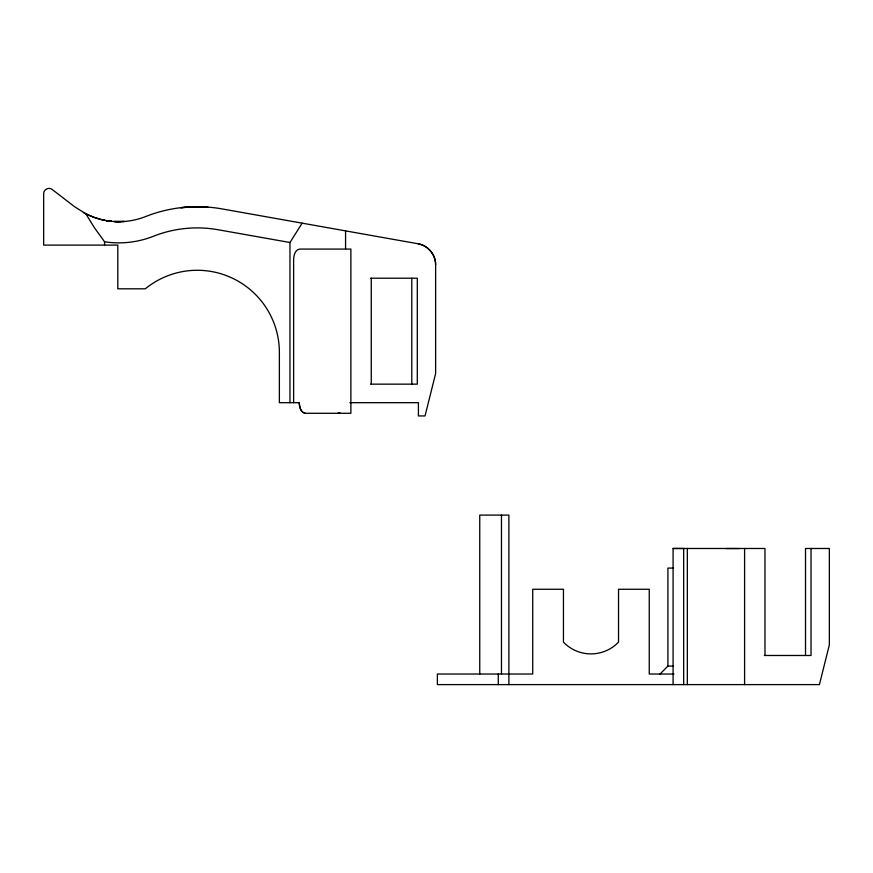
<?xml version="1.0" encoding="UTF-8"?>
<svg xmlns="http://www.w3.org/2000/svg" width="873" height="873" viewBox="0 0 873 873"><rect width="100%" height="100%" fill="white"/><g stroke="black" fill="none" stroke-linecap="round" stroke-linejoin="round"><path stroke-width="1.31" d="M683.679 684.607L683.679 548.484L673.083 548.462L673.083 684.607M687.335 684.607L687.335 548.484M289.956 402.693L289.956 242.508L302.156 223.161M660.043 674.021L667.921 666.077L667.921 568.083L673.05 568.083M339.903 412.754L337.993 413.289L339.335 413.027M124.413 221.447L114.199 221.513M123.988 221.491L114.887 221.578M120.452 221.666L113.763 221.491M726.063 548.55L739.3 548.55M370.621 278.214L417.305 278.214L417.305 384.153L370.621 384.153M293.623 402.693L293.623 259.674C293.699 255.658 294.965 249.743 299.712 249.078L350.881 249.078L350.881 413.289L305.332 413.289C300.607 412.613 299.374 406.698 299.286 402.693L279.371 402.693L279.371 352.376A82.106 82.106 0 0 0 145.3 288.81L117.811 288.81L117.811 245.106L43.65 245.106L43.65 193.653C43.475 189.452 48.932 186.735 52.184 189.463L74.26 206.497L85.827 213.809A72.83 72.83 0 0 0 145.584 216.569A140.367 140.367 0 0 1 221.84 208.876L418.145 243.785C427.966 245.455 435.725 254.676 435.627 264.65L435.627 373.568L425.031 415.941L418.418 415.941L418.418 402.693L349.855 402.693M673.083 548.484L764.977 548.484L764.977 655.481M764.344 655.481L811.028 655.481L811.028 548.484M667.921 666.077L673.05 666.077M674.021 674.021L649.25 674.021L649.25 589.264L618.531 589.264L618.531 642.135A38.139 38.139 0 0 1 563.445 642.135L563.445 589.264L532.716 589.264L532.716 674.021L437.373 674.021L437.373 684.607L819.42 684.607L829.35 644.885L829.35 548.484L805.506 548.484L805.506 655.481M207.283 207.065L196.665 206.705L180.744 207.687L195.116 206.726L207.839 207.108M111.777 221.327L106.582 220.662M289.956 242.508L218.13 229.741A119.186 119.186 0 0 0 153.386 236.267A94.022 94.022 0 0 1 104.564 241.788L94.36 227.646L85.827 213.809M305.332 413.289C300.607 412.536 299.363 406.763 299.286 402.693M104.444 220.258L102.054 219.745L104.171 220.203M101.912 219.712L105.175 220.4M100.995 219.472L93.007 216.973L83.382 212.51M418.145 243.785C427.999 245.52 435.671 254.643 435.627 264.65M744.593 548.484L744.593 684.607M508.883 684.607L508.883 515.103L479.746 515.103L479.746 674.021M501.462 515.103L501.462 674.021M498.287 674.021L498.287 684.607M411.794 278.214L411.794 384.153M371.254 278.214L371.254 384.153M345.577 230.876L345.577 248.609M104.564 241.788L104.564 245.106M111.384 221.284L106.386 220.607L111.384 221.306"/></g></svg>
